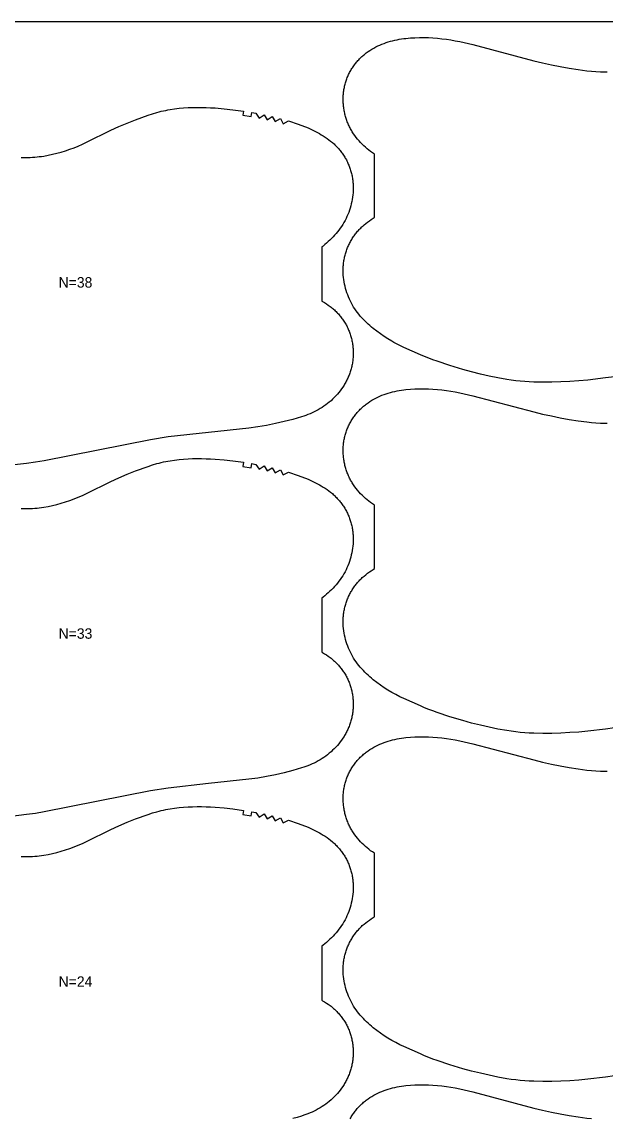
# Model space of a CAD drawing. Header units: inches. Extents: x 0 to 1948, y 0 to 1049.
# Drawn here: x 1234 to 1513, y 524 to 1049 of the extents above; entities that cross this region are included whole.
import ezdxf

# ---------------------------------------------------------------- set-up
doc = ezdxf.new("R2010")
doc.units = ezdxf.units.IN

msp = doc.modelspace()

# ---------------------------------------------------------------- linework, layer by layer
at = {"layer": '1'}
msp.add_lwpolyline([(0, 0), (1947.5095, 0), (1947.5095, 1048.7909), (0, 1048.7909), (0, 0)], close=True, dxfattribs=at)
for points in [[(1517.2884, 879.0736), (1513.0171, 878.469), (1504.4504, 877.4531), (1500.154, 877.0713), (1495.8506, 876.7771), (1491.5425, 876.5652), (1487.2309, 876.4366), (1482.917, 876.4), (1478.6048, 876.4878), (1476.4506, 876.5898), (1474.2989, 876.7336), (1472.1506, 876.9203), (1470.0065, 877.1509), (1467.8676, 877.4258), (1465.7342, 877.7421), (1461.4849, 878.4851), (1457.2598, 879.353), (1453.0574, 880.3252), (1448.8762, 881.3855), (1444.7181, 882.5316), (1438.5264, 884.4113), (1432.3753, 886.4201), (1430.3432, 887.1418), (1428.3264, 887.9029), (1426.3276, 888.709), (1424.3429, 889.5509), (1416.4595, 893.0648), (1414.513, 893.9926), (1412.5934, 894.9718), (1411.6464, 895.4857), (1410.7085, 896.0163), (1408.86, 897.1255), (1407.0478, 898.2947), (1405.2719, 899.5194), (1403.5332, 900.7965), (1401.8366, 902.1285), (1401.006, 902.8163), (1400.1882, 903.5192), (1399.3838, 904.2378), (1398.5937, 904.9726), (1397.8188, 905.7239), (1397.0608, 906.4925), (1396.3219, 907.2789), (1395.604, 908.0836), (1394.9091, 908.9073), (1394.2393, 909.7506), (1393.5966, 910.6141), (1392.9829, 911.4983), (1392.3999, 912.4035), (1391.8482, 913.3287), (1391.3276, 914.2725), (1390.8384, 915.2336), (1390.3805, 916.2105), (1389.9541, 917.2021), (1389.5591, 918.2068), (1389.1958, 919.2233), (1388.8641, 920.2503), (1388.5647, 921.2869), (1388.2981, 922.3321), (1388.0649, 923.385), (1387.8657, 924.4445), (1387.7011, 925.5099), (1387.5716, 926.5801), (1387.4779, 927.6542), (1387.4205, 928.7312), (1387.4, 929.8097), (1387.4038, 930.349), (1387.417, 930.8882), (1387.4398, 931.427), (1387.4721, 931.9652), (1387.5141, 932.5027), (1387.5658, 933.0392), (1387.6274, 933.5746), (1387.6988, 934.1088), (1387.7802, 934.6414), (1387.8717, 935.1724), (1387.9732, 935.7015), (1388.0849, 936.2286), (1388.2069, 936.7535), (1388.339, 937.2759), (1388.4812, 937.7958), (1388.6333, 938.3128), (1388.7954, 938.8269), (1388.9674, 939.3379), (1389.149, 939.8456), (1389.3403, 940.3497), (1389.5412, 940.8502), (1389.7516, 941.3468), (1389.9714, 941.8393), (1390.2005, 942.3277), (1390.4388, 942.8116), (1390.6863, 943.2909), (1390.9428, 943.7654), (1391.2083, 944.235), (1391.4827, 944.6994), (1391.7659, 945.1586), (1392.0577, 945.6123), (1392.358, 946.0604), (1392.6666, 946.5027), (1392.9835, 946.9392), (1393.3085, 947.3696), (1393.6415, 947.7938), (1393.9823, 948.2117), (1394.3308, 948.6231), (1394.6868, 949.0278), (1395.0504, 949.4257), (1395.4212, 949.8167), (1395.7992, 950.2006), (1396.1843, 950.5772), (1396.5762, 950.9464), (1396.975, 951.3081), (1397.3802, 951.6625), (1398.2092, 952.3496), (1399.0612, 953.0091), (1399.9339, 953.6423), (1400.8253, 954.2504), (1401.7334, 954.8348), (1402.4, 955.2409), (1402.4, 985.5602), (1402.3271, 985.6054), (1401.4277, 986.2002), (1400.5469, 986.8223), (1399.686, 987.4714), (1398.8457, 988.1471), (1398.0271, 988.8489), (1397.2309, 989.5761), (1396.4581, 990.3281), (1395.7096, 991.1044), (1394.9862, 991.9044), (1394.2889, 992.7275), (1393.6186, 993.573), (1392.9766, 994.4403), (1392.3641, 995.3285), (1391.7825, 996.2369), (1391.5037, 996.6984), (1391.2331, 997.1646), (1390.9709, 997.6355), (1390.7172, 998.111), (1390.4722, 998.5909), (1390.2361, 999.0752), (1390.009, 999.5637), (1389.7911, 1000.0564), (1389.5825, 1000.5531), (1389.3833, 1001.0537), (1389.1935, 1001.558), (1389.0132, 1002.0658), (1388.8422, 1002.5769), (1388.6807, 1003.0911), (1388.5287, 1003.6083), (1388.3862, 1004.1283), (1388.2532, 1004.6508), (1388.1297, 1005.1758), (1388.0158, 1005.7029), (1387.9115, 1006.2321), (1387.8168, 1006.7631), (1387.7317, 1007.2958), (1387.6562, 1007.8299), (1387.5904, 1008.3653), (1387.5342, 1008.9018), (1387.4878, 1009.4393), (1387.4511, 1009.9774), (1387.4243, 1010.5161), (1387.4072, 1011.0552), (1387.4, 1011.5944), (1387.4027, 1012.1337), (1387.4153, 1012.6727), (1387.4379, 1013.2114), (1387.4705, 1013.7495), (1387.5132, 1014.2869), (1387.5659, 1014.8234), (1387.6288, 1015.3587), (1387.7018, 1015.8928), (1387.785, 1016.4254), (1387.8784, 1016.9563), (1387.9821, 1017.4854), (1388.096, 1018.0124), (1388.22, 1018.5372), (1388.3543, 1019.0595), (1388.4986, 1019.5791), (1388.653, 1020.0957), (1388.8174, 1020.6093), (1388.9918, 1021.1196), (1389.1761, 1021.6263), (1389.3704, 1022.1292), (1389.5745, 1022.6282), (1389.7884, 1023.123), (1390.0121, 1023.6134), (1390.2456, 1024.0992), (1390.4887, 1024.5802), (1390.7415, 1025.0562), (1391.0039, 1025.5269), (1391.2758, 1025.9923), (1391.557, 1026.4521), (1391.8473, 1026.9062), (1392.1466, 1027.3546), (1392.4547, 1027.7969), (1392.7715, 1028.2332), (1393.0968, 1028.6632), (1393.4305, 1029.0868), (1393.7723, 1029.5039), (1394.1221, 1029.9142), (1394.4799, 1030.3178), (1394.8453, 1030.7144), (1395.2183, 1031.1038), (1395.5986, 1031.486), (1395.9862, 1031.8608), (1396.3808, 1032.228), (1396.7824, 1032.5877), (1397.1906, 1032.9397), (1397.6052, 1033.2842), (1398.0262, 1033.621), (1398.4532, 1033.9501), (1398.8862, 1034.2715), (1399.3248, 1034.5852), (1400.2184, 1035.1895), (1401.1324, 1035.7626), (1402.0652, 1036.3044), (1403.0154, 1036.8148), (1403.9813, 1037.2936), (1404.9618, 1037.7413), (1405.9556, 1038.1585), (1406.9616, 1038.5457), (1407.9787, 1038.9033), (1409.0056, 1039.2321), (1410.0412, 1039.5325), (1411.0843, 1039.8051), (1412.1338, 1040.0506), (1413.189, 1040.2701), (1414.2492, 1040.465), (1415.3136, 1040.6366), (1416.3818, 1040.7862), (1417.453, 1040.9153), (1419.6016, 1041.1169), (1421.7549, 1041.2504), (1423.9105, 1041.3189), (1426.0669, 1041.3236), (1428.2222, 1041.2659), (1430.3751, 1041.1477), (1432.5245, 1040.9731), (1434.6696, 1040.7469), (1436.8097, 1040.4738), (1438.9437, 1040.1575), (1441.0707, 1039.7981), (1443.1894, 1039.3948), (1445.2987, 1038.9465), (1449.4897, 1037.9291), (1478.6833, 1030.2154), (1482.8787, 1029.2125), (1487.0913, 1028.2841), (1491.3207, 1027.4363), (1495.5648, 1026.6667), (1499.8225, 1025.9787), (1504.098, 1025.4074), (1506.2437, 1025.1799), (1508.3939, 1025.0042), (1510.5472, 1024.8921), (1511.6246, 1024.8635), (1512.7023, 1024.8553), (1513.78, 1024.8687)], [(1233.3472, 983.9921), (1234.4246, 983.9635), (1235.5023, 983.9553), (1236.58, 983.9687), (1237.6575, 984.0035), (1238.7342, 984.0595), (1239.8098, 984.1362), (1240.8839, 984.2334), (1241.9561, 984.3507), (1243.0258, 984.4877), (1244.0929, 984.6441), (1246.2173, 985.0135), (1248.328, 985.4548), (1250.4239, 985.9636), (1252.504, 986.5355), (1254.567, 987.167), (1256.6105, 987.8581), (1258.6321, 988.6094), (1260.6292, 989.4217), (1262.6008, 990.2931), (1264.5515, 991.2117), (1276.1453, 996.9622), (1280.0761, 998.7379), (1284.0545, 1000.4054), (1288.0695, 1001.9801), (1294.1571, 1004.1761), (1296.207, 1004.8484), (1298.2718, 1005.4689), (1299.3107, 1005.7548), (1300.3546, 1006.022), (1301.4036, 1006.269), (1302.4574, 1006.4958), (1303.5155, 1006.7031), (1304.5774, 1006.8914), (1306.7107, 1007.2131), (1308.8533, 1007.4653), (1311.0018, 1007.6528), (1313.1544, 1007.7818), (1315.3097, 1007.859), (1317.4664, 1007.8909), (1319.6233, 1007.8831), (1321.7795, 1007.8365), (1323.9345, 1007.7508), (1326.0873, 1007.6258), (1330.3852, 1007.2634), (1334.6721, 1006.7814), (1339.7047, 1006.1013), (1339.4135, 1004.1226), (1343.3257, 1003.5076), (1343.6561, 1005.4801), (1345.6268, 1005.139), (1347.2174, 1002.8108), (1349.5553, 1004.3861), (1351.0804, 1002.0166), (1353.461, 1003.5239), (1354.9138, 1001.1096), (1357.3388, 1002.5445), (1358.7198, 1000.088), (1361.1865, 1001.4506), (1365.9144, 999.8309), (1370.5926, 998.073), (1370.5926, 998.073), (1375.1179, 995.8842), (1376.0188, 995.3874), (1376.9537, 994.8466), (1377.8762, 994.2847), (1378.7842, 993.7003), (1379.6756, 993.0922), (1380.5484, 992.459), (1381.4003, 991.7995), (1382.2293, 991.1124), (1382.6346, 990.758), (1383.0333, 990.3963), (1383.4253, 990.0271), (1383.8103, 989.6505), (1384.1883, 989.2666), (1384.5592, 988.8756), (1384.9227, 988.4777), (1385.2788, 988.073), (1385.6273, 987.6616), (1385.9681, 987.2437), (1386.301, 986.8195), (1386.626, 986.3891), (1386.9429, 985.9526), (1387.2516, 985.5103), (1387.5519, 985.0621), (1387.8437, 984.6085), (1388.1268, 984.1493), (1388.4012, 983.6849), (1388.6667, 983.2153), (1388.9233, 982.7408), (1389.1707, 982.2615), (1389.4091, 981.7776), (1389.6382, 981.2892), (1389.8579, 980.7967), (1390.0683, 980.3001), (1390.2692, 979.7996), (1390.4605, 979.2955), (1390.6422, 978.7878), (1390.8141, 978.2768), (1390.9762, 977.7627), (1391.1284, 977.2457), (1391.2706, 976.7258), (1391.4027, 976.2034), (1391.5246, 975.6785), (1391.6363, 975.1514), (1391.7379, 974.6223), (1391.8293, 974.0913), (1391.9107, 973.5587), (1391.9821, 973.0245), (1392.0437, 972.4891), (1392.0954, 971.9526), (1392.1374, 971.4151), (1392.1698, 970.8769), (1392.1925, 970.3381), (1392.2058, 969.7989), (1392.2095, 969.2596), (1392.189, 968.1811), (1392.1316, 967.1041), (1392.0379, 966.03), (1391.9084, 964.9598), (1391.7438, 963.8944), (1391.5446, 962.8349), (1391.3114, 961.782), (1391.0448, 960.7368), (1390.7454, 959.7002), (1390.4138, 958.6732), (1390.0504, 957.6566), (1389.6555, 956.6519), (1389.229, 955.6604), (1388.7711, 954.6835), (1388.2819, 953.7224), (1387.7614, 952.7786), (1387.2096, 951.8534), (1386.6267, 950.9482), (1386.013, 950.064), (1385.3702, 949.2005), (1384.7004, 948.3572), (1384.0055, 947.5335), (1383.2876, 946.7288), (1382.5487, 945.9424), (1381.7908, 945.1738), (1381.0158, 944.4225), (1380.2257, 943.6877), (1379.4214, 942.9691), (1378.6035, 942.2662), (1377.7729, 941.5784), (1377.2095, 941.1361), (1377.2095, 915.2343), (1377.5443, 915.0545), (1378.4772, 914.5127), (1379.3912, 913.9396), (1380.2847, 913.3353), (1380.7234, 913.0216), (1381.1563, 912.7002), (1381.5833, 912.3711), (1382.0043, 912.0343), (1382.419, 911.6898), (1382.8272, 911.3378), (1383.2287, 910.9781), (1383.6233, 910.6109), (1384.0109, 910.2361), (1384.3913, 909.8539), (1384.7643, 909.4645), (1385.1297, 909.0679), (1385.4874, 908.6643), (1385.8372, 908.254), (1386.1791, 907.8369), (1386.5127, 907.4133), (1386.838, 906.9833), (1387.1548, 906.547), (1387.4629, 906.1047), (1387.7622, 905.6563), (1388.0525, 905.2022), (1388.3337, 904.7424), (1388.6056, 904.277), (1388.868, 903.8063), (1389.1208, 903.3303), (1389.364, 902.8493), (1389.5974, 902.3635), (1389.8211, 901.8731), (1390.0351, 901.3783), (1390.2392, 900.8793), (1390.4334, 900.3764), (1390.6177, 899.8697), (1390.7921, 899.3594), (1390.9566, 898.8458), (1391.1109, 898.3292), (1391.2553, 897.8096), (1391.3895, 897.2873), (1391.5136, 896.7625), (1391.6275, 896.2355), (1391.7311, 895.7064), (1391.8246, 895.1755), (1391.9078, 894.6429), (1391.9808, 894.1088), (1392.0436, 893.5735), (1392.0964, 893.037), (1392.139, 892.4996), (1392.1716, 891.9615), (1392.1942, 891.4228), (1392.2068, 890.8838), (1392.2095, 890.3445), (1392.2023, 889.8053), (1392.1853, 889.2662), (1392.1584, 888.7275), (1392.1217, 888.1894), (1392.0753, 887.6519), (1392.0192, 887.1154), (1391.9533, 886.58), (1391.8779, 886.0459), (1391.7927, 885.5132), (1391.698, 884.9822), (1391.5937, 884.453), (1391.4798, 883.9259), (1391.3563, 883.4009), (1391.2233, 882.8784), (1391.0808, 882.3584), (1390.9288, 881.8412), (1390.7673, 881.327), (1390.5964, 880.8159), (1390.416, 880.3081), (1390.2262, 879.8038), (1390.027, 879.3032), (1389.8184, 878.8065), (1389.6005, 878.3138), (1389.3734, 877.8253), (1389.1373, 877.341), (1388.8923, 876.8611), (1388.6386, 876.3856), (1388.3764, 875.9147), (1388.1058, 875.4485), (1387.827, 874.987), (1387.2454, 874.0786), (1386.6329, 873.1904), (1385.9909, 872.3231), (1385.3206, 871.4776), (1384.6233, 870.6545), (1383.9, 869.8545), (1383.1514, 869.0782), (1382.3787, 868.3262), (1381.5825, 867.599), (1380.7638, 866.8972), (1379.9236, 866.2215), (1379.0626, 865.5724), (1378.1819, 864.9503), (1377.2824, 864.3555), (1376.3655, 863.7878), (1375.4321, 863.2473), (1374.4835, 862.7339), (1373.5208, 862.2476), (1372.5451, 861.7885), (1371.5576, 861.3564), (1370.5594, 860.9511), (1369.5516, 860.5703), (1368.5355, 860.2114), (1367.5122, 859.872), (1365.4485, 859.2413), (1363.3701, 858.6578), (1359.1928, 857.5787), (1354.9904, 856.6122), (1350.7608, 855.7654), (1346.507, 855.05), (1342.2338, 854.4676), (1322.9311, 852.4258), (1303.6401, 850.2772), (1295.1243, 848.8989), (1244.3472, 838.8564), (1240.0884, 838.1736), (1235.8171, 837.569), (1227.2504, 836.5531)], [(1517.2884, 711.0736), (1513.0171, 710.469), (1504.4504, 709.4531), (1500.154, 709.0713), (1495.8506, 708.7771), (1491.5425, 708.5652), (1487.2309, 708.4366), (1482.917, 708.4), (1478.6048, 708.4878), (1476.4506, 708.5898), (1474.2989, 708.7336), (1472.1506, 708.9203), (1470.0065, 709.1509), (1467.8676, 709.4258), (1465.7342, 709.7421), (1461.4849, 710.4851), (1457.2598, 711.353), (1453.0574, 712.3252), (1448.8762, 713.3855), (1444.7181, 714.5316), (1438.5264, 716.4113), (1432.3753, 718.4201), (1430.3432, 719.1418), (1428.3264, 719.9029), (1426.3276, 720.709), (1424.3429, 721.5509), (1416.4595, 725.0648), (1414.513, 725.9926), (1412.5934, 726.9718), (1411.6464, 727.4857), (1410.7085, 728.0163), (1408.86, 729.1255), (1407.0478, 730.2947), (1405.2719, 731.5194), (1403.5332, 732.7965), (1401.8366, 734.1285), (1401.006, 734.8163), (1400.1882, 735.5192), (1399.3838, 736.2378), (1398.5937, 736.9726), (1397.8188, 737.7239), (1397.0608, 738.4925), (1396.3219, 739.2789), (1395.604, 740.0836), (1394.9091, 740.9073), (1394.2393, 741.7506), (1393.5966, 742.6141), (1392.9829, 743.4983), (1392.3999, 744.4035), (1391.8482, 745.3287), (1391.3276, 746.2725), (1390.8384, 747.2336), (1390.3805, 748.2105), (1389.9541, 749.2021), (1389.5591, 750.2068), (1389.1958, 751.2233), (1388.8641, 752.2503), (1388.5647, 753.2869), (1388.2981, 754.3321), (1388.0649, 755.385), (1387.8657, 756.4445), (1387.7011, 757.5099), (1387.5716, 758.5801), (1387.4779, 759.6542), (1387.4205, 760.7312), (1387.4, 761.8097), (1387.4038, 762.349), (1387.417, 762.8882), (1387.4398, 763.427), (1387.4721, 763.9652), (1387.5141, 764.5027), (1387.5658, 765.0392), (1387.6274, 765.5746), (1387.6988, 766.1088), (1387.7802, 766.6414), (1387.8717, 767.1724), (1387.9732, 767.7015), (1388.0849, 768.2286), (1388.2069, 768.7535), (1388.339, 769.2759), (1388.4812, 769.7958), (1388.6333, 770.3128), (1388.7954, 770.8269), (1388.9674, 771.3379), (1389.149, 771.8456), (1389.3403, 772.3497), (1389.5412, 772.8502), (1389.7516, 773.3468), (1389.9714, 773.8393), (1390.2005, 774.3277), (1390.4388, 774.8116), (1390.6863, 775.2909), (1390.9428, 775.7654), (1391.2083, 776.235), (1391.4827, 776.6994), (1391.7659, 777.1586), (1392.0577, 777.6123), (1392.358, 778.0604), (1392.6666, 778.5027), (1392.9835, 778.9392), (1393.3085, 779.3696), (1393.6415, 779.7938), (1393.9823, 780.2117), (1394.3308, 780.6231), (1394.6868, 781.0278), (1395.0504, 781.4257), (1395.4212, 781.8167), (1395.7992, 782.2006), (1396.1843, 782.5772), (1396.5762, 782.9464), (1396.975, 783.3081), (1397.3802, 783.6625), (1398.2092, 784.3496), (1399.0612, 785.0091), (1399.9339, 785.6423), (1400.8253, 786.2504), (1401.7334, 786.8348), (1402.4, 787.2409), (1402.4, 817.5602), (1402.3271, 817.6054), (1401.4277, 818.2002), (1400.5469, 818.8223), (1399.686, 819.4714), (1398.8457, 820.1471), (1398.0271, 820.8489), (1397.2309, 821.5761), (1396.4581, 822.3281), (1395.7096, 823.1044), (1394.9862, 823.9044), (1394.2889, 824.7275), (1393.6186, 825.573), (1392.9766, 826.4403), (1392.3641, 827.3285), (1391.7825, 828.2369), (1391.5037, 828.6984), (1391.2331, 829.1646), (1390.9709, 829.6355), (1390.7172, 830.111), (1390.4722, 830.5909), (1390.2361, 831.0752), (1390.009, 831.5637), (1389.7911, 832.0564), (1389.5825, 832.5531), (1389.3833, 833.0537), (1389.1935, 833.558), (1389.0132, 834.0658), (1388.8422, 834.5769), (1388.6807, 835.0911), (1388.5287, 835.6083), (1388.3862, 836.1283), (1388.2532, 836.6508), (1388.1297, 837.1758), (1388.0158, 837.7029), (1387.9115, 838.2321), (1387.8168, 838.7631), (1387.7317, 839.2958), (1387.6562, 839.8299), (1387.5904, 840.3653), (1387.5342, 840.9018), (1387.4878, 841.4393), (1387.4511, 841.9774), (1387.4243, 842.5161), (1387.4072, 843.0552), (1387.4, 843.5944), (1387.4027, 844.1337), (1387.4153, 844.6727), (1387.4379, 845.2114), (1387.4705, 845.7495), (1387.5132, 846.2869), (1387.5659, 846.8234), (1387.6288, 847.3587), (1387.7018, 847.8928), (1387.785, 848.4254), (1387.8784, 848.9563), (1387.9821, 849.4854), (1388.096, 850.0124), (1388.22, 850.5372), (1388.3543, 851.0595), (1388.4986, 851.5791), (1388.653, 852.0957), (1388.8174, 852.6093), (1388.9918, 853.1196), (1389.1761, 853.6263), (1389.3704, 854.1292), (1389.5745, 854.6282), (1389.7884, 855.123), (1390.0121, 855.6134), (1390.2456, 856.0992), (1390.4887, 856.5802), (1390.7415, 857.0562), (1391.0039, 857.5269), (1391.2758, 857.9923), (1391.557, 858.4521), (1391.8473, 858.9062), (1392.1466, 859.3546), (1392.4547, 859.7969), (1392.7715, 860.2332), (1393.0968, 860.6632), (1393.4305, 861.0868), (1393.7723, 861.5039), (1394.1221, 861.9142), (1394.4799, 862.3178), (1394.8453, 862.7144), (1395.2183, 863.1038), (1395.5986, 863.486), (1395.9862, 863.8608), (1396.3808, 864.228), (1396.7824, 864.5877), (1397.1906, 864.9397), (1397.6052, 865.2842), (1398.0262, 865.621), (1398.4532, 865.9501), (1398.8862, 866.2715), (1399.3248, 866.5852), (1400.2184, 867.1895), (1401.1324, 867.7626), (1402.0652, 868.3044), (1403.0154, 868.8148), (1403.9813, 869.2936), (1404.9618, 869.7413), (1405.9556, 870.1585), (1406.9616, 870.5457), (1407.9787, 870.9033), (1409.0056, 871.2321), (1410.0412, 871.5325), (1411.0843, 871.8051), (1412.1338, 872.0506), (1413.189, 872.2701), (1414.2492, 872.465), (1415.3136, 872.6366), (1416.3818, 872.7862), (1417.453, 872.9153), (1419.6016, 873.1169), (1421.7549, 873.2504), (1423.9105, 873.3189), (1426.0669, 873.3236), (1428.2222, 873.2659), (1430.3751, 873.1477), (1432.5245, 872.9731), (1434.6696, 872.7469), (1436.8097, 872.4738), (1438.9437, 872.1575), (1441.0707, 871.7981), (1443.1894, 871.3948), (1445.2987, 870.9465), (1449.4897, 869.9291), (1478.6833, 862.2154), (1482.8787, 861.2125), (1487.0913, 860.2841), (1491.3207, 859.4363), (1495.5648, 858.6667), (1499.8225, 857.9787), (1504.098, 857.4074), (1506.2437, 857.1799), (1508.3939, 857.0042), (1510.5472, 856.8921), (1511.6246, 856.8635), (1512.7023, 856.8553), (1513.78, 856.8687)], [(1233.3472, 815.9921), (1234.4246, 815.9635), (1235.5023, 815.9553), (1236.58, 815.9687), (1237.6575, 816.0035), (1238.7342, 816.0595), (1239.8098, 816.1362), (1240.8839, 816.2334), (1241.9561, 816.3507), (1243.0258, 816.4877), (1244.0929, 816.6441), (1246.2173, 817.0135), (1248.328, 817.4548), (1250.4239, 817.9636), (1252.504, 818.5355), (1254.567, 819.167), (1256.6105, 819.8581), (1258.6321, 820.6094), (1260.6292, 821.4217), (1262.6008, 822.2931), (1264.5515, 823.2117), (1276.1453, 828.9622), (1280.0761, 830.7379), (1284.0545, 832.4054), (1288.0695, 833.9801), (1294.1571, 836.1761), (1296.207, 836.8484), (1298.2718, 837.4689), (1299.3107, 837.7548), (1300.3546, 838.022), (1301.4036, 838.269), (1302.4574, 838.4958), (1303.5155, 838.7031), (1304.5774, 838.8914), (1306.7107, 839.2131), (1308.8533, 839.4653), (1311.0018, 839.6528), (1313.1544, 839.7818), (1315.3097, 839.859), (1317.4664, 839.8909), (1319.6233, 839.8831), (1321.7795, 839.8365), (1323.9345, 839.7508), (1326.0873, 839.6258), (1330.3852, 839.2634), (1334.6721, 838.7814), (1339.7047, 838.1013), (1339.4135, 836.1226), (1343.3257, 835.5076), (1343.6561, 837.4801), (1345.6268, 837.139), (1347.2174, 834.8108), (1349.5553, 836.3861), (1351.0804, 834.0166), (1353.461, 835.5239), (1354.9138, 833.1096), (1357.3388, 834.5445), (1358.7198, 832.088), (1361.1865, 833.4506), (1365.9144, 831.8309), (1370.5926, 830.073), (1370.5926, 830.073), (1375.1179, 827.8842), (1376.0188, 827.3874), (1376.9537, 826.8466), (1377.8762, 826.2847), (1378.7842, 825.7003), (1379.6756, 825.0922), (1380.5484, 824.459), (1381.4003, 823.7995), (1382.2293, 823.1124), (1382.6346, 822.758), (1383.0333, 822.3963), (1383.4253, 822.0271), (1383.8103, 821.6505), (1384.1883, 821.2666), (1384.5592, 820.8756), (1384.9227, 820.4777), (1385.2788, 820.073), (1385.6273, 819.6616), (1385.9681, 819.2437), (1386.301, 818.8195), (1386.626, 818.3891), (1386.9429, 817.9526), (1387.2516, 817.5103), (1387.5519, 817.0621), (1387.8437, 816.6085), (1388.1268, 816.1493), (1388.4012, 815.6849), (1388.6667, 815.2153), (1388.9233, 814.7408), (1389.1707, 814.2615), (1389.4091, 813.7776), (1389.6382, 813.2892), (1389.8579, 812.7967), (1390.0683, 812.3001), (1390.2692, 811.7996), (1390.4605, 811.2955), (1390.6422, 810.7878), (1390.8141, 810.2768), (1390.9762, 809.7627), (1391.1284, 809.2457), (1391.2706, 808.7258), (1391.4027, 808.2034), (1391.5246, 807.6785), (1391.6363, 807.1514), (1391.7379, 806.6223), (1391.8293, 806.0913), (1391.9107, 805.5587), (1391.9821, 805.0245), (1392.0437, 804.4891), (1392.0954, 803.9526), (1392.1374, 803.4151), (1392.1698, 802.8769), (1392.1925, 802.3381), (1392.2058, 801.7989), (1392.2095, 801.2596), (1392.189, 800.1811), (1392.1316, 799.1041), (1392.0379, 798.03), (1391.9084, 796.9598), (1391.7438, 795.8944), (1391.5446, 794.8349), (1391.3114, 793.782), (1391.0448, 792.7368), (1390.7454, 791.7002), (1390.4138, 790.6732), (1390.0504, 789.6566), (1389.6555, 788.6519), (1389.229, 787.6604), (1388.7711, 786.6835), (1388.2819, 785.7224), (1387.7614, 784.7786), (1387.2096, 783.8534), (1386.6267, 782.9482), (1386.013, 782.064), (1385.3702, 781.2005), (1384.7004, 780.3572), (1384.0055, 779.5335), (1383.2876, 778.7288), (1382.5487, 777.9424), (1381.7908, 777.1738), (1381.0158, 776.4225), (1380.2257, 775.6877), (1379.4214, 774.9691), (1378.6035, 774.2662), (1377.7729, 773.5784), (1377.2095, 773.1361), (1377.2095, 747.2343), (1377.5443, 747.0545), (1378.4772, 746.5127), (1379.3912, 745.9396), (1380.2847, 745.3353), (1380.7234, 745.0216), (1381.1563, 744.7002), (1381.5833, 744.3711), (1382.0043, 744.0343), (1382.419, 743.6898), (1382.8272, 743.3378), (1383.2287, 742.9781), (1383.6233, 742.6109), (1384.0109, 742.2361), (1384.3913, 741.8539), (1384.7643, 741.4645), (1385.1297, 741.0679), (1385.4874, 740.6643), (1385.8372, 740.254), (1386.1791, 739.8369), (1386.5127, 739.4133), (1386.838, 738.9833), (1387.1548, 738.547), (1387.4629, 738.1047), (1387.7622, 737.6563), (1388.0525, 737.2022), (1388.3337, 736.7424), (1388.6056, 736.277), (1388.868, 735.8063), (1389.1208, 735.3303), (1389.364, 734.8493), (1389.5974, 734.3635), (1389.8211, 733.8731), (1390.0351, 733.3783), (1390.2392, 732.8793), (1390.4334, 732.3764), (1390.6177, 731.8697), (1390.7921, 731.3594), (1390.9566, 730.8458), (1391.1109, 730.3292), (1391.2553, 729.8096), (1391.3895, 729.2873), (1391.5136, 728.7625), (1391.6275, 728.2355), (1391.7311, 727.7064), (1391.8246, 727.1755), (1391.9078, 726.6429), (1391.9808, 726.1088), (1392.0436, 725.5735), (1392.0964, 725.037), (1392.139, 724.4996), (1392.1716, 723.9615), (1392.1942, 723.4228), (1392.2068, 722.8838), (1392.2095, 722.3445), (1392.2023, 721.8053), (1392.1853, 721.2662), (1392.1584, 720.7275), (1392.1217, 720.1894), (1392.0753, 719.6519), (1392.0192, 719.1154), (1391.9533, 718.58), (1391.8779, 718.0459), (1391.7927, 717.5132), (1391.698, 716.9822), (1391.5937, 716.453), (1391.4798, 715.9259), (1391.3563, 715.4009), (1391.2233, 714.8784), (1391.0808, 714.3584), (1390.9288, 713.8412), (1390.7673, 713.327), (1390.5964, 712.8159), (1390.416, 712.3081), (1390.2262, 711.8038), (1390.027, 711.3032), (1389.8184, 710.8065), (1389.6005, 710.3138), (1389.3734, 709.8253), (1389.1373, 709.341), (1388.8923, 708.8611), (1388.6386, 708.3856), (1388.3764, 707.9147), (1388.1058, 707.4485), (1387.827, 706.987), (1387.2454, 706.0786), (1386.6329, 705.1904), (1385.9909, 704.3231), (1385.3206, 703.4776), (1384.6233, 702.6545), (1383.9, 701.8545), (1383.1514, 701.0782), (1382.3787, 700.3262), (1381.5825, 699.599), (1380.7638, 698.8972), (1379.9236, 698.2215), (1379.0626, 697.5724), (1378.1819, 696.9503), (1377.2824, 696.3555), (1376.3655, 695.7878), (1375.4321, 695.2473), (1374.4835, 694.7339), (1373.5208, 694.2476), (1372.5451, 693.7885), (1371.5576, 693.3564), (1370.5594, 692.9511), (1369.5516, 692.5703), (1368.5355, 692.2114), (1367.5122, 691.872), (1365.4485, 691.2413), (1363.3701, 690.6578), (1359.1928, 689.5787), (1354.9904, 688.6122), (1350.7608, 687.7654), (1346.507, 687.05), (1342.2338, 686.4676), (1322.9311, 684.4258), (1303.6401, 682.2772), (1295.1243, 680.8989), (1244.3472, 670.8564), (1240.0884, 670.1736), (1235.8171, 669.569), (1227.2504, 668.5531)], [(1517.2884, 544.5736), (1513.0171, 543.969), (1504.4504, 542.9531), (1500.154, 542.5713), (1495.8506, 542.2771), (1491.5425, 542.0652), (1487.2309, 541.9366), (1482.917, 541.9), (1478.6048, 541.9878), (1476.4506, 542.0898), (1474.2989, 542.2336), (1472.1506, 542.4203), (1470.0065, 542.6509), (1467.8676, 542.9258), (1465.7342, 543.2421), (1461.4849, 543.9851), (1457.2598, 544.853), (1453.0574, 545.8252), (1448.8762, 546.8855), (1444.7181, 548.0316), (1438.5264, 549.9113), (1432.3753, 551.9201), (1430.3432, 552.6418), (1428.3264, 553.4029), (1426.3276, 554.209), (1424.3429, 555.0509), (1416.4595, 558.5648), (1414.513, 559.4926), (1412.5934, 560.4718), (1411.6464, 560.9857), (1410.7085, 561.5163), (1408.86, 562.6255), (1407.0478, 563.7947), (1405.2719, 565.0194), (1403.5332, 566.2965), (1401.8366, 567.6285), (1401.006, 568.3163), (1400.1882, 569.0192), (1399.3838, 569.7378), (1398.5937, 570.4726), (1397.8188, 571.2239), (1397.0608, 571.9925), (1396.3219, 572.7789), (1395.604, 573.5836), (1394.9091, 574.4073), (1394.2393, 575.2506), (1393.5966, 576.1141), (1392.9829, 576.9983), (1392.3999, 577.9035), (1391.8482, 578.8287), (1391.3276, 579.7725), (1390.8384, 580.7336), (1390.3805, 581.7105), (1389.9541, 582.7021), (1389.5591, 583.7068), (1389.1958, 584.7233), (1388.8641, 585.7503), (1388.5647, 586.7869), (1388.2981, 587.8321), (1388.0649, 588.885), (1387.8657, 589.9445), (1387.7011, 591.0099), (1387.5716, 592.0801), (1387.4779, 593.1542), (1387.4205, 594.2312), (1387.4, 595.3097), (1387.4038, 595.849), (1387.417, 596.3882), (1387.4398, 596.927), (1387.4721, 597.4652), (1387.5141, 598.0027), (1387.5658, 598.5392), (1387.6274, 599.0746), (1387.6988, 599.6088), (1387.7802, 600.1414), (1387.8717, 600.6724), (1387.9732, 601.2015), (1388.0849, 601.7286), (1388.2069, 602.2535), (1388.339, 602.7759), (1388.4812, 603.2958), (1388.6333, 603.8128), (1388.7954, 604.3269), (1388.9674, 604.8379), (1389.149, 605.3456), (1389.3403, 605.8497), (1389.5412, 606.3502), (1389.7516, 606.8468), (1389.9714, 607.3393), (1390.2005, 607.8277), (1390.4388, 608.3116), (1390.6863, 608.7909), (1390.9428, 609.2654), (1391.2083, 609.735), (1391.4827, 610.1994), (1391.7659, 610.6586), (1392.0577, 611.1123), (1392.358, 611.5604), (1392.6666, 612.0027), (1392.9835, 612.4392), (1393.3085, 612.8696), (1393.6415, 613.2938), (1393.9823, 613.7117), (1394.3308, 614.1231), (1394.6868, 614.5278), (1395.0504, 614.9257), (1395.4212, 615.3167), (1395.7992, 615.7006), (1396.1843, 616.0772), (1396.5762, 616.4464), (1396.975, 616.8081), (1397.3802, 617.1625), (1398.2092, 617.8496), (1399.0612, 618.5091), (1399.9339, 619.1423), (1400.8253, 619.7504), (1401.7334, 620.3348), (1402.4, 620.7409), (1402.4, 651.0602), (1402.3271, 651.1054), (1401.4277, 651.7002), (1400.5469, 652.3223), (1399.686, 652.9714), (1398.8457, 653.6471), (1398.0271, 654.3489), (1397.2309, 655.0761), (1396.4581, 655.8281), (1395.7096, 656.6044), (1394.9862, 657.4044), (1394.2889, 658.2275), (1393.6186, 659.073), (1392.9766, 659.9403), (1392.3641, 660.8285), (1391.7825, 661.7369), (1391.5037, 662.1984), (1391.2331, 662.6646), (1390.9709, 663.1355), (1390.7172, 663.611), (1390.4722, 664.0909), (1390.2361, 664.5752), (1390.009, 665.0637), (1389.7911, 665.5564), (1389.5825, 666.0531), (1389.3833, 666.5537), (1389.1935, 667.058), (1389.0132, 667.5658), (1388.8422, 668.0769), (1388.6807, 668.5911), (1388.5287, 669.1083), (1388.3862, 669.6283), (1388.2532, 670.1508), (1388.1297, 670.6758), (1388.0158, 671.2029), (1387.9115, 671.7321), (1387.8168, 672.2631), (1387.7317, 672.7958), (1387.6562, 673.3299), (1387.5904, 673.8653), (1387.5342, 674.4018), (1387.4878, 674.9393), (1387.4511, 675.4774), (1387.4243, 676.0161), (1387.4072, 676.5552), (1387.4, 677.0944), (1387.4027, 677.6337), (1387.4153, 678.1727), (1387.4379, 678.7114), (1387.4705, 679.2495), (1387.5132, 679.7869), (1387.5659, 680.3234), (1387.6288, 680.8587), (1387.7018, 681.3928), (1387.785, 681.9254), (1387.8784, 682.4563), (1387.9821, 682.9854), (1388.096, 683.5124), (1388.22, 684.0372), (1388.3543, 684.5595), (1388.4986, 685.0791), (1388.653, 685.5957), (1388.8174, 686.1093), (1388.9918, 686.6196), (1389.1761, 687.1263), (1389.3704, 687.6292), (1389.5745, 688.1282), (1389.7884, 688.623), (1390.0121, 689.1134), (1390.2456, 689.5992), (1390.4887, 690.0802), (1390.7415, 690.5562), (1391.0039, 691.0269), (1391.2758, 691.4923), (1391.557, 691.9521), (1391.8473, 692.4062), (1392.1466, 692.8546), (1392.4547, 693.2969), (1392.7715, 693.7332), (1393.0968, 694.1632), (1393.4305, 694.5868), (1393.7723, 695.0039), (1394.1221, 695.4142), (1394.4799, 695.8178), (1394.8453, 696.2144), (1395.2183, 696.6038), (1395.5986, 696.986), (1395.9862, 697.3608), (1396.3808, 697.728), (1396.7824, 698.0877), (1397.1906, 698.4397), (1397.6052, 698.7842), (1398.0262, 699.121), (1398.4532, 699.4501), (1398.8862, 699.7715), (1399.3248, 700.0852), (1400.2184, 700.6895), (1401.1324, 701.2626), (1402.0652, 701.8044), (1403.0154, 702.3148), (1403.9813, 702.7936), (1404.9618, 703.2413), (1405.9556, 703.6585), (1406.9616, 704.0457), (1407.9787, 704.4033), (1409.0056, 704.7321), (1410.0412, 705.0325), (1411.0843, 705.3051), (1412.1338, 705.5506), (1413.189, 705.7701), (1414.2492, 705.965), (1415.3136, 706.1366), (1416.3818, 706.2862), (1417.453, 706.4153), (1419.6016, 706.6169), (1421.7549, 706.7504), (1423.9105, 706.8189), (1426.0669, 706.8236), (1428.2222, 706.7659), (1430.3751, 706.6477), (1432.5245, 706.4731), (1434.6696, 706.2469), (1436.8097, 705.9738), (1438.9437, 705.6575), (1441.0707, 705.2981), (1443.1894, 704.8948), (1445.2987, 704.4465), (1449.4897, 703.4291), (1478.6833, 695.7154), (1482.8787, 694.7125), (1487.0913, 693.7841), (1491.3207, 692.9363), (1495.5648, 692.1667), (1499.8225, 691.4787), (1504.098, 690.9074), (1506.2437, 690.6799), (1508.3939, 690.5042), (1510.5472, 690.3921), (1511.6246, 690.3635), (1512.7023, 690.3553), (1513.78, 690.3687)], [(1233.3472, 649.4921), (1234.4246, 649.4635), (1235.5023, 649.4553), (1236.58, 649.4687), (1237.6575, 649.5035), (1238.7342, 649.5595), (1239.8098, 649.6362), (1240.8839, 649.7334), (1241.9561, 649.8507), (1243.0258, 649.9877), (1244.0929, 650.1441), (1246.2173, 650.5135), (1248.328, 650.9548), (1250.4239, 651.4636), (1252.504, 652.0355), (1254.567, 652.667), (1256.6105, 653.3581), (1258.6321, 654.1094), (1260.6292, 654.9217), (1262.6008, 655.7931), (1264.5515, 656.7117), (1276.1453, 662.4622), (1280.0761, 664.2379), (1284.0545, 665.9054), (1288.0695, 667.4801), (1294.1571, 669.6761), (1296.207, 670.3484), (1298.2718, 670.9689), (1299.3107, 671.2548), (1300.3546, 671.522), (1301.4036, 671.769), (1302.4574, 671.9958), (1303.5155, 672.2031), (1304.5774, 672.3914), (1306.7107, 672.7131), (1308.8533, 672.9653), (1311.0018, 673.1528), (1313.1544, 673.2818), (1315.3097, 673.359), (1317.4664, 673.3909), (1319.6233, 673.3831), (1321.7795, 673.3365), (1323.9345, 673.2508), (1326.0873, 673.1258), (1330.3852, 672.7634), (1334.6721, 672.2814), (1339.7047, 671.6013), (1339.4135, 669.6226), (1343.3257, 669.0076), (1343.6561, 670.9801), (1345.6268, 670.639), (1347.2174, 668.3108), (1349.5553, 669.8861), (1351.0804, 667.5166), (1353.461, 669.0239), (1354.9138, 666.6096), (1357.3388, 668.0445), (1358.7198, 665.588), (1361.1865, 666.9506), (1365.9144, 665.3309), (1370.5926, 663.573), (1370.5926, 663.573), (1375.1179, 661.3842), (1376.0188, 660.8874), (1376.9537, 660.3466), (1377.8762, 659.7847), (1378.7842, 659.2003), (1379.6756, 658.5922), (1380.5484, 657.959), (1381.4003, 657.2995), (1382.2293, 656.6124), (1382.6346, 656.258), (1383.0333, 655.8963), (1383.4253, 655.5271), (1383.8103, 655.1505), (1384.1883, 654.7666), (1384.5592, 654.3756), (1384.9227, 653.9777), (1385.2788, 653.573), (1385.6273, 653.1616), (1385.9681, 652.7437), (1386.301, 652.3195), (1386.626, 651.8891), (1386.9429, 651.4526), (1387.2516, 651.0103), (1387.5519, 650.5621), (1387.8437, 650.1085), (1388.1268, 649.6493), (1388.4012, 649.1849), (1388.6667, 648.7153), (1388.9233, 648.2408), (1389.1707, 647.7615), (1389.4091, 647.2776), (1389.6382, 646.7892), (1389.8579, 646.2967), (1390.0683, 645.8001), (1390.2692, 645.2996), (1390.4605, 644.7955), (1390.6422, 644.2878), (1390.8141, 643.7768), (1390.9762, 643.2627), (1391.1284, 642.7457), (1391.2706, 642.2258), (1391.4027, 641.7034), (1391.5246, 641.1785), (1391.6363, 640.6514), (1391.7379, 640.1223), (1391.8293, 639.5913), (1391.9107, 639.0587), (1391.9821, 638.5245), (1392.0437, 637.9891), (1392.0954, 637.4526), (1392.1374, 636.9151), (1392.1698, 636.3769), (1392.1925, 635.8381), (1392.2058, 635.2989), (1392.2095, 634.7596), (1392.189, 633.6811), (1392.1316, 632.6041), (1392.0379, 631.53), (1391.9084, 630.4598), (1391.7438, 629.3944), (1391.5446, 628.3349), (1391.3114, 627.282), (1391.0448, 626.2368), (1390.7454, 625.2002), (1390.4138, 624.1732), (1390.0504, 623.1566), (1389.6555, 622.1519), (1389.229, 621.1604), (1388.7711, 620.1835), (1388.2819, 619.2224), (1387.7614, 618.2786), (1387.2096, 617.3534), (1386.6267, 616.4482), (1386.013, 615.564), (1385.3702, 614.7005), (1384.7004, 613.8572), (1384.0055, 613.0335), (1383.2876, 612.2288), (1382.5487, 611.4424), (1381.7908, 610.6738), (1381.0158, 609.9225), (1380.2257, 609.1877), (1379.4214, 608.4691), (1378.6035, 607.7662), (1377.7729, 607.0784), (1377.2095, 606.6361), (1377.2095, 580.7343), (1377.5443, 580.5545), (1378.4772, 580.0127), (1379.3912, 579.4396), (1380.2847, 578.8353), (1380.7234, 578.5216), (1381.1563, 578.2002), (1381.5833, 577.8711), (1382.0043, 577.5343), (1382.419, 577.1898), (1382.8272, 576.8378), (1383.2287, 576.4781), (1383.6233, 576.1109), (1384.0109, 575.7361), (1384.3913, 575.3539), (1384.7643, 574.9645), (1385.1297, 574.5679), (1385.4874, 574.1643), (1385.8372, 573.754), (1386.1791, 573.3369), (1386.5127, 572.9133), (1386.838, 572.4833), (1387.1548, 572.047), (1387.4629, 571.6047), (1387.7622, 571.1563), (1388.0525, 570.7022), (1388.3337, 570.2424), (1388.6056, 569.777), (1388.868, 569.3063), (1389.1208, 568.8303), (1389.364, 568.3493), (1389.5974, 567.8635), (1389.8211, 567.3731), (1390.0351, 566.8783), (1390.2392, 566.3793), (1390.4334, 565.8764), (1390.6177, 565.3697), (1390.7921, 564.8594), (1390.9566, 564.3458), (1391.1109, 563.8292), (1391.2553, 563.3096), (1391.3895, 562.7873), (1391.5136, 562.2625), (1391.6275, 561.7355), (1391.7311, 561.2064), (1391.8246, 560.6755), (1391.9078, 560.1429), (1391.9808, 559.6088), (1392.0436, 559.0735), (1392.0964, 558.537), (1392.139, 557.9996), (1392.1716, 557.4615), (1392.1942, 556.9228), (1392.2068, 556.3838), (1392.2095, 555.8445), (1392.2023, 555.3053), (1392.1853, 554.7662), (1392.1584, 554.2275), (1392.1217, 553.6894), (1392.0753, 553.1519), (1392.0192, 552.6154), (1391.9533, 552.08), (1391.8779, 551.5459), (1391.7927, 551.0132), (1391.698, 550.4822), (1391.5937, 549.953), (1391.4798, 549.4259), (1391.3563, 548.9009), (1391.2233, 548.3784), (1391.0808, 547.8584), (1390.9288, 547.3412), (1390.7673, 546.827), (1390.5964, 546.3159), (1390.416, 545.8081), (1390.2262, 545.3038), (1390.027, 544.8032), (1389.8184, 544.3065), (1389.6005, 543.8138), (1389.3734, 543.3253), (1389.1373, 542.841), (1388.8923, 542.3611), (1388.6386, 541.8856), (1388.3764, 541.4147), (1388.1058, 540.9485), (1387.827, 540.487), (1387.2454, 539.5786), (1386.6329, 538.6904), (1385.9909, 537.8231), (1385.3206, 536.9776), (1384.6233, 536.1545), (1383.9, 535.3545), (1383.1514, 534.5782), (1382.3787, 533.8262), (1381.5825, 533.099), (1380.7638, 532.3972), (1379.9236, 531.7215), (1379.0626, 531.0724), (1378.1819, 530.4503), (1377.2824, 529.8555), (1376.3655, 529.2878), (1375.4321, 528.7473), (1374.4835, 528.2339), (1373.5208, 527.7476), (1372.5451, 527.2885), (1371.5576, 526.8564), (1370.5594, 526.4511), (1369.5516, 526.0703), (1368.5355, 525.7114), (1367.5122, 525.372), (1365.4485, 524.7413), (1363.3701, 524.1578)], [(1390.7415, 524.0562), (1391.0039, 524.5269), (1391.2758, 524.9923), (1391.557, 525.4521), (1391.8473, 525.9062), (1392.1466, 526.3546), (1392.4547, 526.7969), (1392.7715, 527.2332), (1393.0968, 527.6632), (1393.4305, 528.0868), (1393.7723, 528.5039), (1394.1221, 528.9142), (1394.4799, 529.3178), (1394.8453, 529.7144), (1395.2183, 530.1038), (1395.5986, 530.486), (1395.9862, 530.8608), (1396.3808, 531.228), (1396.7824, 531.5877), (1397.1906, 531.9397), (1397.6052, 532.2842), (1398.0262, 532.621), (1398.4532, 532.9501), (1398.8862, 533.2715), (1399.3248, 533.5852), (1400.2184, 534.1895), (1401.1324, 534.7626), (1402.0652, 535.3044), (1403.0154, 535.8148), (1403.9813, 536.2936), (1404.9618, 536.7413), (1405.9556, 537.1585), (1406.9616, 537.5457), (1407.9787, 537.9033), (1409.0056, 538.2321), (1410.0412, 538.5325), (1411.0843, 538.8051), (1412.1338, 539.0506), (1413.189, 539.2701), (1414.2492, 539.465), (1415.3136, 539.6366), (1416.3818, 539.7862), (1417.453, 539.9153), (1419.6016, 540.1169), (1421.7549, 540.2504), (1423.9105, 540.3189), (1426.0669, 540.3236), (1428.2222, 540.2659), (1430.3751, 540.1477), (1432.5245, 539.9731), (1434.6696, 539.7469), (1436.8097, 539.4738), (1438.9437, 539.1575), (1441.0707, 538.7981), (1443.1894, 538.3948), (1445.2987, 537.9465), (1449.4897, 536.9291), (1478.6833, 529.2154), (1482.8787, 528.2125), (1487.0913, 527.2841), (1491.3207, 526.4363), (1495.5648, 525.6667), (1499.8225, 524.9787), (1504.098, 524.4074), (1506.2437, 524.1799)]]:
    msp.add_lwpolyline(points, dxfattribs=at)

# ---------------------------------------------------------------- texts
for s, p in [('N=38', (1251.2048, 921.6955)), ('N=33', (1251.2048, 753.6955)), ('N=24', (1251.2048, 587.1955))]:
    msp.add_text(s, height=5, dxfattribs=at).set_placement(p)

doc.saveas('drawing.dxf')
